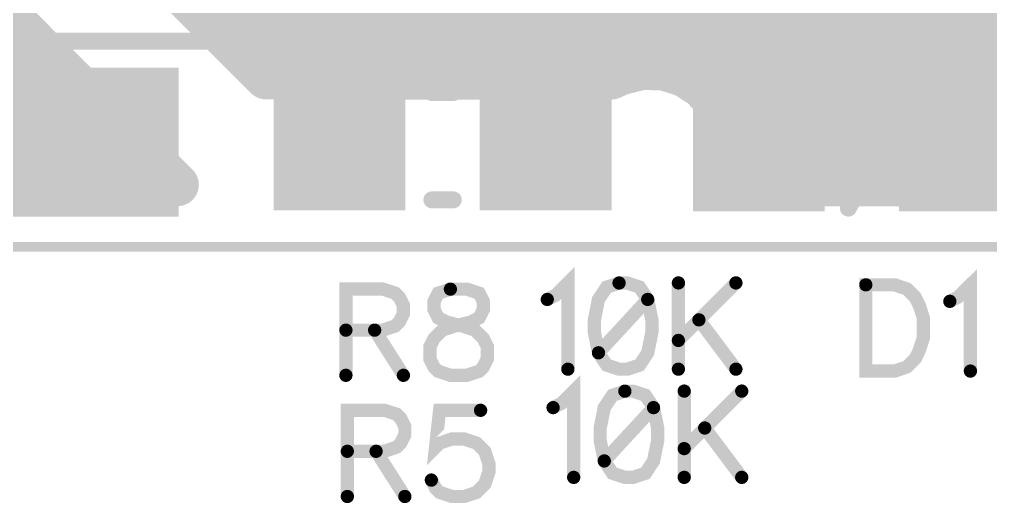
# Model space of a CAD drawing. Extents: x -121 to 151, y -197 to 34.
# Drawn here: x 6.6 to 20.96, y -3.84 to 3.36 of the extents above; entities that cross this region are included whole.
import ezdxf

# ---------------------------------------------------------------- set-up
doc = ezdxf.new("R2010")
doc.units = 0
for name, color, linetype in [('Board_Outline', 13, 'CONTINUOUS'), ('Bottom', 6, 'CONTINUOUS'), ('Top', 5, 'CONTINUOUS'), ('Top_Assy', 1, 'CONTINUOUS'), ('Top_Mask', 3, 'CONTINUOUS'), ('Top_Paste', 4, 'CONTINUOUS'), ('Top_Silk', 2, 'CONTINUOUS')]:
    doc.layers.add(name, color=color, linetype=linetype)

msp = doc.modelspace()

# ---------------------------------------------------------------- linework, layer by layer
at = {"layer": 'Board_Outline', "linetype": 'CONTINUOUS', "const_width": 0.14}
msp.add_lwpolyline([(34, 0), (2, 0), (1.4823, 0.0681), (0.9999, 0.2678), (0.5857, 0.5856), (0.2678, 0.9999), (0.0681, 1.4823), (0, 2), (0, 24), (0.0681, 24.5177), (0.2678, 25.0001), (0.5857, 25.4143), (0.9999, 25.7322), (1.4823, 25.9319), (2, 26), (34, 26)], dxfattribs=at)
at = {"layer": 'Bottom', "linetype": 'CONTINUOUS', "const_width": 0.635}
for points in [[(6.2484, 6.5011), (10.2508, 2.4963)], [(8.935, 0.9175), (6.209, 3.6505)], [(9.2013, 3.6058), (33.2241, 3.6058)], [(5.937, 2.9742), (6.8121, 2.9742)], [(9.8363, 2.9742), (32.728, 2.9742)], [(15.355, 2.4949), (15.4996, 2.5607)], [(15.4996, 2.5607), (15.8066, 2.6377)], [(15.8066, 2.6377), (16.123, 2.6299)], [(16.123, 2.6299), (16.4258, 2.5377)], [(10.2508, 2.4963), (15.355, 2.4949)], [(16.4258, 2.5377), (16.693, 2.3679)], [(0.986, 2.3425), (7.4471, 2.3425)], [(16.693, 2.3679), (16.905, 2.1329)], [(16.7816, 2.3425), (32.7082, 2.3425)], [(16.905, 2.1329), (17.0464, 1.8497)], [(17.0464, 1.8497), (17.1089, 1.472)], [(1.0256, 1.7108), (8.0821, 1.7108)], [(17.1487, 1.7108), (32.7975, 1.7108)], [(17.1089, 1.472), (17.0662, 1.1584)], [(17.0662, 1.1584), (16.9607, 0.913)], [(1.5118, 1.0792), (8.7072, 1.0792)], [(17.109, 1.0792), (33.4027, 1.0792)], [(2.0598, 0.9175), (8.935, 0.9175)], [(16.9607, 0.913), (33.4718, 0.9175)]]:
    msp.add_lwpolyline(points, dxfattribs=at)
at = {"layer": 'Bottom', "linetype": 'CONTINUOUS', "const_width": 0.3175}
for points in [[(15.3408, 2.5607, 1), (15.6583, 2.5607, 1), (15.3408, 2.5607, 1)], [(15.3408, 2.5607, 1), (15.6583, 2.5607, 1), (15.3408, 2.5607, 1)], [(15.6478, 2.6377, 1), (15.9653, 2.6377, 1), (15.6478, 2.6377, 1)], [(15.6478, 2.6377, 1), (15.9653, 2.6377, 1), (15.6478, 2.6377, 1)], [(15.9643, 2.6299, 1), (16.2818, 2.6299, 1), (15.9643, 2.6299, 1)], [(15.9643, 2.6299, 1), (16.2818, 2.6299, 1), (15.9643, 2.6299, 1)], [(10.092, 2.4963, 1), (10.4095, 2.4963, 1), (10.092, 2.4963, 1)], [(10.092, 2.4963, 1), (10.4095, 2.4963, 1), (10.092, 2.4963, 1)], [(15.1962, 2.4949, 1), (15.5137, 2.4949, 1), (15.1962, 2.4949, 1)], [(15.1962, 2.4949, 1), (15.5137, 2.4949, 1), (15.1962, 2.4949, 1)], [(16.2671, 2.5377, 1), (16.5846, 2.5377, 1), (16.2671, 2.5377, 1)], [(16.2671, 2.5377, 1), (16.5846, 2.5377, 1), (16.2671, 2.5377, 1)], [(16.5343, 2.3679, 1), (16.8518, 2.3679, 1), (16.5343, 2.3679, 1)], [(16.5343, 2.3679, 1), (16.8518, 2.3679, 1), (16.5343, 2.3679, 1)], [(16.7462, 2.1329, 1), (17.0637, 2.1329, 1), (16.7462, 2.1329, 1)], [(16.7462, 2.1329, 1), (17.0637, 2.1329, 1), (16.7462, 2.1329, 1)], [(16.8877, 1.8497, 1), (17.2052, 1.8497, 1), (16.8877, 1.8497, 1)], [(16.8877, 1.8497, 1), (17.2052, 1.8497, 1), (16.8877, 1.8497, 1)], [(16.9502, 1.472, 1), (17.2676, 1.472, 1), (16.9502, 1.472, 1)], [(16.9502, 1.472, 1), (17.2676, 1.472, 1), (16.9502, 1.472, 1)], [(16.9074, 1.1584, 1), (17.2249, 1.1584, 1), (16.9074, 1.1584, 1)], [(16.9074, 1.1584, 1), (17.2249, 1.1584, 1), (16.9074, 1.1584, 1)], [(8.7762, 0.9175, 1), (9.0937, 0.9175, 1), (8.7762, 0.9175, 1)], [(8.7762, 0.9175, 1), (9.0937, 0.9175, 1), (8.7762, 0.9175, 1)], [(16.8019, 0.913, 1), (17.1195, 0.913, 1), (16.8019, 0.913, 1)], [(16.8019, 0.913, 1), (17.1195, 0.913, 1), (16.8019, 0.913, 1)]]:
    msp.add_lwpolyline(points, format="xyb", dxfattribs=at)
at = {"layer": 'Top', "linetype": 'CONTINUOUS', "const_width": 0.3}
msp.add_lwpolyline([(5.6956, 1.5474), (7.607, 1.5474)], dxfattribs=at)
at = {"layer": 'Top'}
for points in [[(10.4165, 4.5134), (12.1665, 4.5134), (10.4165, 2.8134), (12.1665, 2.8134)], [(13.4665, 4.5134), (15.2165, 4.5134), (13.4665, 2.8134), (15.2165, 2.8134)], [(6.357, 2.5474), (8.857, 2.5474), (6.357, 0.5474), (8.857, 0.5474)], [(10.4585, 2.3374), (12.2085, 2.3374), (10.4585, 0.6374), (12.2085, 0.6374)], [(13.5085, 2.3374), (15.2585, 2.3374), (13.5085, 0.6374), (15.2585, 0.6374)], [(16.661, 2.322), (18.411, 2.322), (16.661, 0.622), (18.411, 0.622)], [(19.711, 2.322), (21.461, 2.322), (19.711, 0.622), (21.461, 0.622)]]:
    msp.add_solid(points, dxfattribs=at)
at = {"layer": 'Top_Assy', "linetype": 'CONTINUOUS', "const_width": 0.25}
msp.add_lwpolyline([(150.924, -196.96), (-121.076, -196.96), (-121.076, 3.04), (150.924, 3.04), (150.924, -196.96)], dxfattribs=at)
at = {"layer": 'Top_Mask'}
for points in [[(10.3165, 4.6134), (12.2665, 4.6134), (10.3165, 2.7134), (12.2665, 2.7134)], [(13.3665, 4.6134), (15.3165, 4.6134), (13.3665, 2.7134), (15.3165, 2.7134)], [(6.257, 2.6474), (8.957, 2.6474), (6.257, 0.4474), (8.957, 0.4474)], [(10.3585, 2.4374), (12.3085, 2.4374), (10.3585, 0.5374), (12.3085, 0.5374)], [(13.4085, 2.4374), (15.3585, 2.4374), (13.4085, 0.5374), (15.3585, 0.5374)], [(16.561, 2.422), (18.511, 2.422), (16.561, 0.522), (18.511, 0.522)], [(19.611, 2.422), (21.561, 2.422), (19.611, 0.522), (21.561, 0.522)]]:
    msp.add_solid(points, dxfattribs=at)
at = {"layer": 'Top_Paste'}
for points in [[(10.5165, 4.4134), (12.0665, 4.4134), (10.5165, 2.9134), (12.0665, 2.9134)], [(13.5665, 4.4134), (15.1165, 4.4134), (13.5665, 2.9134), (15.1165, 2.9134)], [(6.457, 2.4474), (8.757, 2.4474), (6.457, 0.6474), (8.757, 0.6474)], [(10.5585, 2.2374), (12.1085, 2.2374), (10.5585, 0.7374), (12.1085, 0.7374)], [(13.6085, 2.2374), (15.1585, 2.2374), (13.6085, 0.7374), (15.1585, 0.7374)], [(16.761, 2.222), (18.311, 2.222), (16.761, 0.722), (18.311, 0.722)], [(19.811, 2.222), (21.361, 2.222), (19.811, 0.722), (21.361, 0.722)]]:
    msp.add_solid(points, dxfattribs=at)
at = {"layer": 'Top_Silk', "linetype": 'CONTINUOUS'}
for points, const_width in [([(12.6576, 2.8696), (12.9754, 2.8696)], 0.25), ([(18.8608, 2.322), (18.8608, 0.6221)], 0.25), ([(18.8608, 2.322), (19.361, 1.472)], 0.25), ([(13.0174, 2.2811), (12.6996, 2.2811)], 0.25), ([(19.0111, 1.972), (19.0111, 1.072)], 0.25), ([(19.1608, 1.672), (19.1608, 1.422)], 0.25), ([(18.8608, 0.572), (19.361, 1.472)], 0.25), ([(13.0174, 0.6936), (12.6996, 0.6936)], 0.25), ([(14.4073, -0.779), (14.5294, -0.7172), (14.7119, -0.5361), (14.7119, -1.8108)], 0.1961), ([(20.3621, -0.807), (20.4843, -0.7453), (20.6668, -0.5642), (20.6668, -1.8388)], 0.1961), ([(11.4284, -1.2332), (11.9745, -1.2332), (12.157, -1.1715), (12.2188, -1.1111), (12.2791, -0.9904), (12.2791, -0.8682), (12.2188, -0.7475), (12.157, -0.6857), (11.9745, -0.6254), (11.4284, -0.6254), (11.4284, -1.9015)], 0.1961), ([(12.9745, -0.6268), (12.7934, -0.6872), (12.7316, -0.8079), (12.7316, -0.93), (12.7934, -1.0507), (12.9141, -1.1125), (13.157, -1.1729), (13.3395, -1.2332), (13.4602, -1.3554), (13.5206, -1.4761), (13.5206, -1.6586), (13.4602, -1.7793), (13.3999, -1.8411), (13.2174, -1.9015), (12.9745, -1.9015), (12.7934, -1.8411), (12.7316, -1.7793), (12.6713, -1.6586), (12.6713, -1.4761), (12.7316, -1.3554), (12.8538, -1.2332), (13.0349, -1.1729), (13.2777, -1.1125), (13.3999, -1.0507), (13.4602, -0.93), (13.4602, -0.8079), (13.3999, -0.6872), (13.2174, -0.6268), (12.9745, -0.6268)], 0.1961), ([(15.4691, -0.5361), (15.2866, -0.5965), (15.1645, -0.779), (15.1041, -1.0822), (15.1041, -1.2647), (15.1645, -1.5679), (15.2866, -1.7504), (15.4691, -1.8108), (15.5898, -1.8108), (15.7723, -1.7504), (15.893, -1.5679), (15.9548, -1.2647), (15.9548, -1.0822), (15.893, -0.779), (15.7723, -0.5965), (15.5898, -0.5361), (15.4691, -0.5361)], 0.1961), ([(16.347, -0.5347), (16.347, -1.8108)], 0.1961), ([(17.1977, -0.5347), (16.347, -1.3854)], 0.1961), ([(19.1192, -0.5628), (19.1192, -1.8388), (19.5446, -1.8388), (19.7271, -1.7771), (19.8492, -1.6563), (19.9096, -1.5342), (19.97, -1.3531), (19.97, -1.0485), (19.9096, -0.866), (19.8492, -0.7453), (19.7271, -0.6231), (19.5446, -0.5628), (19.1192, -0.5628)], 0.1961), ([(15.893, -0.779), (15.1645, -1.5679)], 0.1961), ([(16.6502, -1.0808), (17.1977, -1.8108)], 0.1961), ([(11.8538, -1.2332), (12.2791, -1.9015)], 0.1961), ([(14.4933, -2.379), (14.6154, -2.3172), (14.7979, -2.1361), (14.7979, -3.4108)], 0.1961), ([(15.5551, -2.1361), (15.3726, -2.1965), (15.2505, -2.379), (15.1901, -2.6822), (15.1901, -2.8647), (15.2505, -3.1679), (15.3726, -3.3504), (15.5551, -3.4108), (15.6758, -3.4108), (15.8583, -3.3504), (15.979, -3.1679), (16.0408, -2.8647), (16.0408, -2.6822), (15.979, -2.379), (15.8583, -2.1965), (15.6758, -2.1361), (15.5551, -2.1361)], 0.1961), ([(16.433, -2.1347), (16.433, -3.4108)], 0.1961), ([(17.2837, -2.1347), (16.433, -2.9854)], 0.1961), ([(15.979, -2.379), (15.2505, -3.1679)], 0.1961), ([(11.4497, -3.0252), (11.9958, -3.0252), (12.1783, -2.9635), (12.2401, -2.9031), (12.3004, -2.7824), (12.3004, -2.6602), (12.2401, -2.5395), (12.1783, -2.4777), (11.9958, -2.4174), (11.4497, -2.4174), (11.4497, -3.6935)], 0.1961), ([(13.4212, -2.4188), (12.8147, -2.4188), (12.7543, -2.9649), (12.8147, -2.9045), (12.9972, -2.8427), (13.1783, -2.8427), (13.3608, -2.9045), (13.4829, -3.0252), (13.5433, -3.2077), (13.5433, -3.3285), (13.4829, -3.511), (13.3608, -3.6331), (13.1783, -3.6935), (12.9972, -3.6935), (12.8147, -3.6331), (12.7543, -3.5713), (12.6926, -3.4506)], 0.1961), ([(16.7362, -2.6808), (17.2837, -3.4108)], 0.1961), ([(11.8751, -3.0252), (12.3004, -3.6935)], 0.1961)]:
    msp.add_lwpolyline(points, dxfattribs=dict(at, const_width=const_width))
for points, const_width in [([(12.5951, 2.8696, 1), (12.7201, 2.8696, 1), (12.5951, 2.8696, 1)], 0.125), ([(12.9129, 2.8696, 1), (13.0379, 2.8696, 1), (12.9129, 2.8696, 1)], 0.125), ([(18.7983, 2.322, 1), (18.9233, 2.322, 1), (18.7983, 2.322, 1)], 0.125), ([(18.7983, 2.322, 1), (18.9233, 2.322, 1), (18.7983, 2.322, 1)], 0.125), ([(12.6371, 2.2811, 1), (12.7621, 2.2811, 1), (12.6371, 2.2811, 1)], 0.125), ([(12.9549, 2.2811, 1), (13.0799, 2.2811, 1), (12.9549, 2.2811, 1)], 0.125), ([(18.9486, 1.972, 1), (19.0736, 1.972, 1), (18.9486, 1.972, 1)], 0.125), ([(19.0983, 1.672, 1), (19.2233, 1.672, 1), (19.0983, 1.672, 1)], 0.125), ([(19.2985, 1.472, 1), (19.4235, 1.472, 1), (19.2985, 1.472, 1)], 0.125), ([(19.2985, 1.472, 1), (19.4235, 1.472, 1), (19.2985, 1.472, 1)], 0.125), ([(19.0983, 1.422, 1), (19.2233, 1.422, 1), (19.0983, 1.422, 1)], 0.125), ([(18.9486, 1.072, 1), (19.0736, 1.072, 1), (18.9486, 1.072, 1)], 0.125), ([(12.6371, 0.6936, 1), (12.7621, 0.6936, 1), (12.6371, 0.6936, 1)], 0.125), ([(12.9549, 0.6936, 1), (13.0799, 0.6936, 1), (12.9549, 0.6936, 1)], 0.125), ([(18.7983, 0.6221, 1), (18.9233, 0.6221, 1), (18.7983, 0.6221, 1)], 0.125), ([(18.7983, 0.572, 1), (18.9233, 0.572, 1), (18.7983, 0.572, 1)], 0.125), ([(12.9255, -0.6268, 1), (13.0235, -0.6268, 1), (12.9255, -0.6268, 1)], 0.098), ([(15.4201, -0.5361, 1), (15.5181, -0.5361, 1), (15.4201, -0.5361, 1)], 0.098), ([(16.298, -0.5347, 1), (16.396, -0.5347, 1), (16.298, -0.5347, 1)], 0.098), ([(17.1487, -0.5347, 1), (17.2467, -0.5347, 1), (17.1487, -0.5347, 1)], 0.098), ([(19.0702, -0.5628, 1), (19.1683, -0.5628, 1), (19.0702, -0.5628, 1)], 0.098), ([(14.3583, -0.779, 1), (14.4563, -0.779, 1), (14.3583, -0.779, 1)], 0.098), ([(15.844, -0.779, 1), (15.9421, -0.779, 1), (15.844, -0.779, 1)], 0.098), ([(20.3131, -0.807, 1), (20.4111, -0.807, 1), (20.3131, -0.807, 1)], 0.098), ([(16.6012, -1.0808, 1), (16.6992, -1.0808, 1), (16.6012, -1.0808, 1)], 0.098), ([(11.3794, -1.2332, 1), (11.4774, -1.2332, 1), (11.3794, -1.2332, 1)], 0.098), ([(11.8047, -1.2332, 1), (11.9028, -1.2332, 1), (11.8047, -1.2332, 1)], 0.098), ([(16.298, -1.3854, 1), (16.396, -1.3854, 1), (16.298, -1.3854, 1)], 0.098), ([(15.1154, -1.5679, 1), (15.2135, -1.5679, 1), (15.1154, -1.5679, 1)], 0.098), ([(14.6629, -1.8108, 1), (14.7609, -1.8108, 1), (14.6629, -1.8108, 1)], 0.098), ([(16.298, -1.8108, 1), (16.396, -1.8108, 1), (16.298, -1.8108, 1)], 0.098), ([(17.1487, -1.8108, 1), (17.2467, -1.8108, 1), (17.1487, -1.8108, 1)], 0.098), ([(11.3794, -1.9015, 1), (11.4774, -1.9015, 1), (11.3794, -1.9015, 1)], 0.098), ([(12.2301, -1.9015, 1), (12.3281, -1.9015, 1), (12.2301, -1.9015, 1)], 0.098), ([(20.6177, -1.8388, 1), (20.7158, -1.8388, 1), (20.6177, -1.8388, 1)], 0.098), ([(15.5061, -2.1361, 1), (15.6041, -2.1361, 1), (15.5061, -2.1361, 1)], 0.098), ([(16.384, -2.1347, 1), (16.482, -2.1347, 1), (16.384, -2.1347, 1)], 0.098), ([(17.2347, -2.1347, 1), (17.3327, -2.1347, 1), (17.2347, -2.1347, 1)], 0.098), ([(14.4443, -2.379, 1), (14.5423, -2.379, 1), (14.4443, -2.379, 1)], 0.098), ([(15.93, -2.379, 1), (16.0281, -2.379, 1), (15.93, -2.379, 1)], 0.098), ([(13.3722, -2.4188, 1), (13.4702, -2.4188, 1), (13.3722, -2.4188, 1)], 0.098), ([(16.6872, -2.6808, 1), (16.7852, -2.6808, 1), (16.6872, -2.6808, 1)], 0.098), ([(11.4007, -3.0252, 1), (11.4987, -3.0252, 1), (11.4007, -3.0252, 1)], 0.098), ([(11.826, -3.0252, 1), (11.9241, -3.0252, 1), (11.826, -3.0252, 1)], 0.098), ([(16.384, -2.9854, 1), (16.482, -2.9854, 1), (16.384, -2.9854, 1)], 0.098), ([(15.2014, -3.1679, 1), (15.2995, -3.1679, 1), (15.2014, -3.1679, 1)], 0.098), ([(12.6436, -3.4506, 1), (12.7416, -3.4506, 1), (12.6436, -3.4506, 1)], 0.098), ([(14.7489, -3.4108, 1), (14.8469, -3.4108, 1), (14.7489, -3.4108, 1)], 0.098), ([(16.384, -3.4108, 1), (16.482, -3.4108, 1), (16.384, -3.4108, 1)], 0.098), ([(17.2347, -3.4108, 1), (17.3327, -3.4108, 1), (17.2347, -3.4108, 1)], 0.098), ([(11.4007, -3.6935, 1), (11.4987, -3.6935, 1), (11.4007, -3.6935, 1)], 0.098), ([(12.2514, -3.6935, 1), (12.3494, -3.6935, 1), (12.2514, -3.6935, 1)], 0.098)]:
    msp.add_lwpolyline(points, format="xyb", dxfattribs=dict(at, const_width=const_width))

doc.saveas('drawing.dxf')
